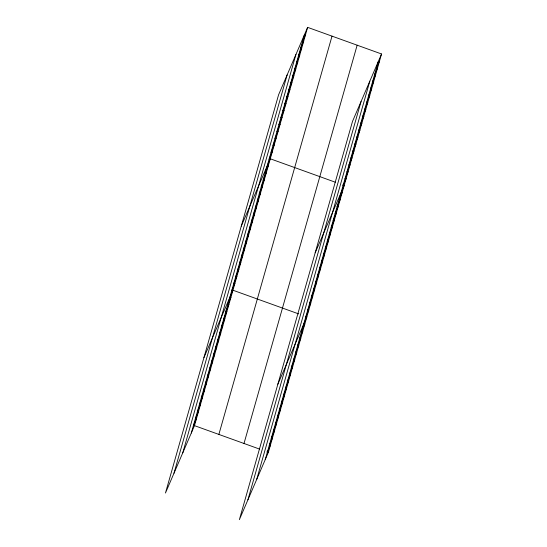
<?xml version="1.0" encoding="UTF-8"?>
<svg xmlns="http://www.w3.org/2000/svg" width="547" height="547" viewBox="0 0 547 547"><rect width="100%" height="100%" fill="white"/><g stroke="black" fill="none" stroke-linecap="round" stroke-linejoin="round"><path stroke-width="0.82" d="M173.987 473.23L287.127 74.932M182.766 452.834L295.913 54.543M191.293 433.039L304.44 34.741M307.619 27.35L278.608 94.727L165.461 493.025L194.479 425.641L307.619 27.35L381.539 53.975L268.392 452.273L239.381 519.65L352.521 121.359L381.539 53.975M218.868 434.427L332.015 36.136M244.003 443.48L357.15 45.189M247.9 499.855L361.047 101.564M256.687 479.459L369.827 81.168M265.213 459.665L378.353 61.373M302.47 41.661L305.657 34.27M300.508 48.58L303.694 41.182M298.546 55.5L301.725 48.102M296.577 62.413L299.763 55.021M294.614 69.332L297.794 61.941M292.645 76.252L295.831 68.854M290.683 83.171L293.869 75.773M288.72 90.084L291.9 82.693M286.751 97.004L289.937 89.612M284.789 103.923L287.968 96.525M282.82 110.843L286.006 103.445M280.857 117.755L284.043 110.364M278.888 124.675L282.074 117.284M276.926 131.595L280.112 124.196M274.963 138.507L278.143 131.116M272.994 145.427L276.18 138.035M271.032 152.346L274.218 144.948M269.062 159.266L272.249 151.868M241.268 226.164L270.286 158.787L335.332 182.219M265.138 173.098L268.317 165.707M263.169 180.018L266.355 172.62M261.206 186.937L264.392 179.539M259.237 193.85L262.423 186.459M257.275 200.77L260.461 193.378M255.312 207.689L258.492 200.291M253.343 214.609L256.529 207.21M251.381 221.521L254.567 214.13M249.411 228.441L252.598 221.05M247.449 235.36L250.635 227.962M245.487 242.273L248.666 234.882M243.518 249.193L246.704 241.801M241.555 256.112L244.741 248.714M239.586 263.032L242.772 255.634M237.624 269.945L240.81 262.553M235.661 276.864L238.841 269.473M233.692 283.784L236.878 276.385M231.73 290.703L234.916 283.305M203.928 357.601L232.947 290.225L298.73 313.923M227.737 304.747L230.923 297.349M225.713 311.872L228.899 304.481M223.689 319.004L226.875 311.605M221.665 326.128L224.851 318.73M219.641 333.253L222.827 325.862M217.617 340.384L220.797 332.986M215.593 347.509L218.773 340.118M213.562 354.634L216.749 347.242M211.539 361.765L214.725 354.367M209.515 368.89L212.701 361.499M207.491 376.021L210.677 368.623M205.467 383.146L208.653 375.755M203.443 390.271L206.629 382.879M201.419 397.402L204.605 390.004M199.395 404.527L202.575 397.136M197.371 411.659L200.551 404.26M195.341 418.783L198.527 411.392M193.317 425.908L196.503 418.517M376.391 68.286L379.577 60.895M374.421 75.206L377.608 67.814M372.459 82.125L375.645 74.727M370.497 89.045L373.676 81.647M368.528 95.957L371.714 88.566M366.565 102.877L369.751 95.486M364.596 109.797L367.782 102.398M362.634 116.716L365.82 109.318M360.671 123.629L363.851 116.237M358.702 130.548L361.888 123.157M356.74 137.468L359.926 130.07M354.771 144.381L357.957 136.989M352.808 151.3L355.994 143.909M350.846 158.22L354.025 150.828M348.877 165.139L352.063 157.741M346.914 172.052L350.101 164.661M344.945 178.972L348.131 171.58M342.983 185.891L346.169 178.493M315.181 252.796L344.2 185.412L342.723 184.879M339.051 199.723L342.237 192.332M337.089 206.643L340.275 199.252M335.12 213.562L338.306 206.164M333.157 220.482L336.343 213.084M331.195 227.395L334.374 220.003M329.226 234.314L332.412 226.923M327.263 241.234L330.443 233.836M325.294 248.153L328.48 240.755M323.332 255.066L326.518 247.675M321.369 261.986L324.549 254.594M319.4 268.905L322.586 261.507M317.438 275.818L320.617 268.427M315.469 282.737L318.655 275.346M313.506 289.657L316.692 282.259M311.544 296.577L314.723 289.178M309.575 303.489L312.761 296.098M307.612 310.409L310.792 303.017M305.643 317.328L308.829 309.93M277.849 384.233L306.867 316.85L305.383 316.316M301.657 331.373L304.843 323.981M299.633 338.497L302.812 331.106M297.609 345.629L300.788 338.231M295.578 352.753L298.765 345.362M293.554 359.885L296.741 352.487M291.53 367.01L294.717 359.611M289.507 374.134L292.693 366.743M287.483 381.266L290.669 373.868M285.459 388.391L288.645 380.999M283.435 395.515L286.621 388.124M281.411 402.647L284.59 395.249M279.387 409.771L282.567 402.38M277.356 416.903L280.543 409.505M275.332 424.028L278.519 416.636M273.309 431.152L276.495 423.761M271.285 438.284L274.471 430.886M269.261 445.408L272.447 438.017M267.237 452.54L270.423 445.142M194.479 425.641L259.524 449.073M266.915 451.74L268.392 452.273"/></g></svg>
